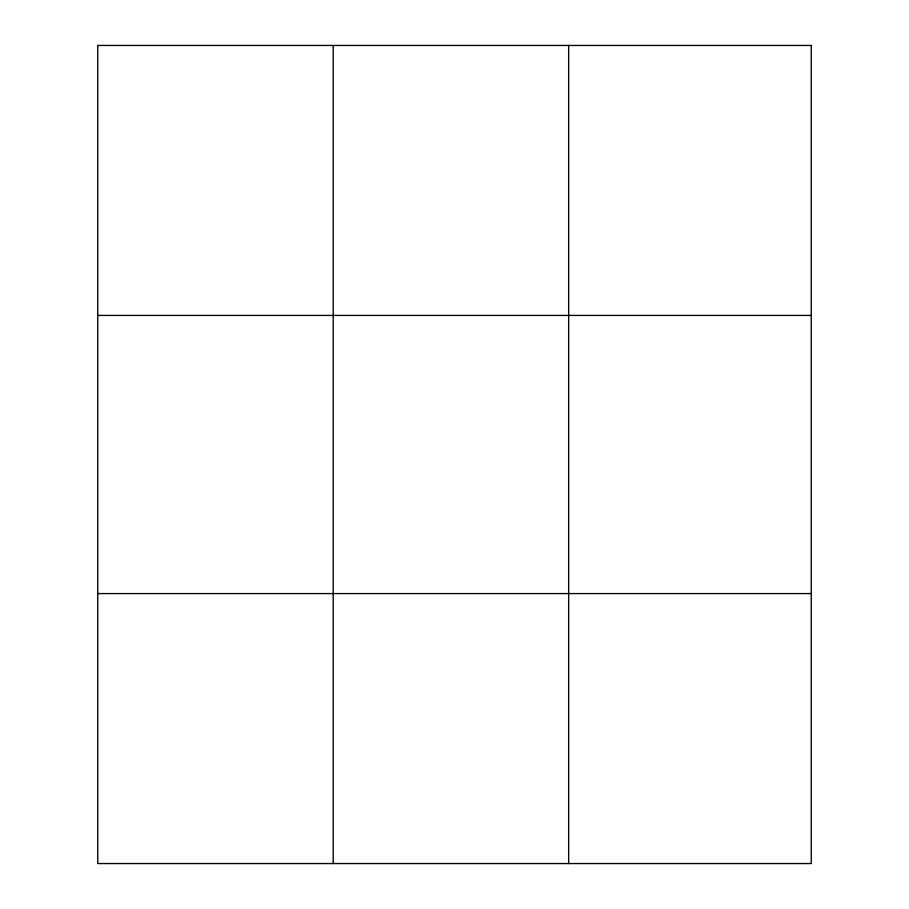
<?xml version="1.0" encoding="UTF-8"?>
<svg xmlns="http://www.w3.org/2000/svg" width="909" height="909" viewBox="0 0 909 909"><rect width="100%" height="100%" fill="white"/><g stroke="black" fill="none" stroke-linecap="round" stroke-linejoin="round"><path stroke-width="1.36" d="M333.205 45.45L333.205 863.55M568.659 45.45L568.659 863.55M97.752 315.423L811.248 315.423M97.752 593.577L811.248 593.577M811.248 45.45L811.248 863.55L97.752 863.55L97.752 45.45L811.248 45.45"/></g></svg>
